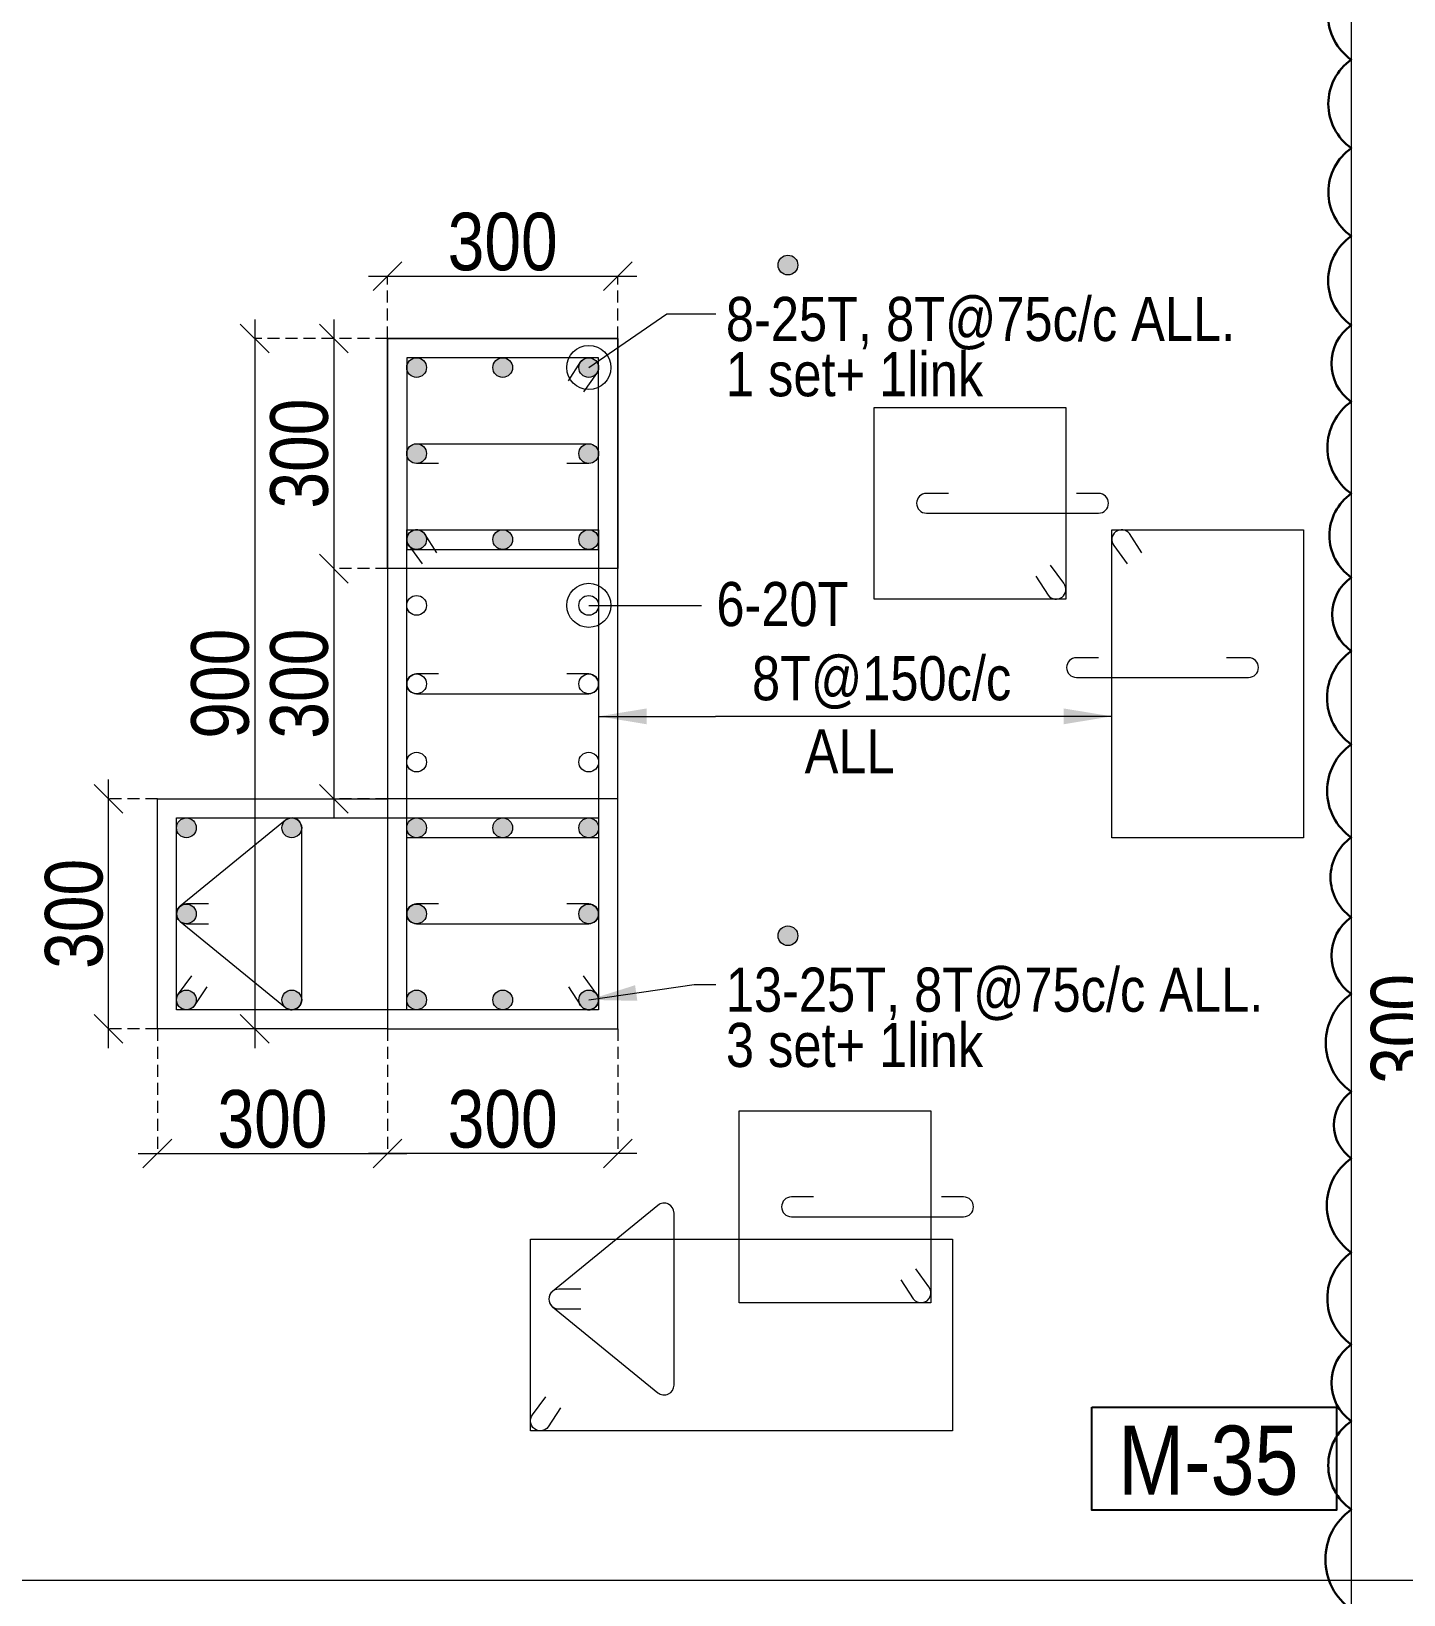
# Model space of a CAD drawing. Header units: millimetres. Extents: x 1112055 to 3390982, y -148532 to 766891.
# Drawn here: x 2115173 to 2122327, y 247074 to 255226 of the extents above; entities that cross this region are included whole.
import ezdxf
from ezdxf.enums import TextEntityAlignment as Align

# ---------------------------------------------------------------- set-up
doc = ezdxf.new("R2010")
doc.units = ezdxf.units.MM
doc.header["$PDMODE"] = 35
doc.header["$PDSIZE"] = -25
doc.linetypes.add('DASHED2', pattern=[0.375, 0.25, -0.125])
for name, color, linetype, lineweight in [('B COL', 1, 'Continuous', 30), ('B COL. SIZE DIM', 220, 'Continuous', 25), ('B COLSCH', 204, 'Continuous', 20), ('B STEEL', 34, 'Continuous', 15), ('B TITLE BLOCK', 250, 'Continuous', 0), ('B-ST TEXT', 7, 'Continuous', 9)]:
    doc.layers.add(name, color=color, linetype=linetype, lineweight=lineweight)
doc.layers.add('B TEXT', color=7, linetype='Continuous')
doc.styles.add('dim inside', font='romans.shx', dxfattribs={"width": 0.8, "height": 125})
doc.styles.add('SWINC', font='swissc.ttf')
doc.styles.add('TAHOMA', font='tahoma.ttf')
doc.dimstyles.new('dim inside', dxfattribs={"dimtxt": 125, "dimasz": 100, "dimexe": 0, "dimexo": 0, "dimgap": 10, "dimtad": 0, "dimdec": 0, "dimzin": 0, "dimdsep": 46, "dimtxsty": 'dim inside', "dimblk": 'SMALL', "dimcen": 0.09, "dimadec": 0, "dimazin": 0, "dimtfac": 1, "dimtdec": 0, "dimtofl": 0, "dimtmove": 0, "dimatfit": 3, "dimfxl": 1, "dimtolj": 1, "dimtzin": 0, "dimarcsym": 2})
doc.dimstyles.new('PARESH', dxfattribs={"dimscale": 0, "dimtxt": 300, "dimasz": 150, "dimexe": 150, "dimexo": 150, "dimgap": 25, "dimtad": 1, "dimdec": 0, "dimzin": 0, "dimdsep": 46, "dimtxsty": 'TAHOMA', "dimblk": 'ARCHTICK', "dimcen": 100, "dimdle": 150, "dimclrd": 251, "dimclre": 251, "dimclrt": 6, "dimadec": 0, "dimazin": 0, "dimtfac": 1, "dimtdec": 0, "dimtix": 1, "dimtofl": 0, "dimtmove": 0, "dimatfit": 2, "dimfxl": 0.18, "dimtolj": 1, "dimtzin": 0, "dimlwd": 9, "dimlwe": 9, "dimarcsym": 0})

# ---------------------------------------------------------------- blocks, each defined once
blk = doc.blocks.new('_Oblique')
at = {"color": 0, "linetype": 'ByBlock', "lineweight": -2}
blk.add_line((-0.5, -0.5), (0.5, 0.5), dxfattribs=at)
blk = doc.blocks.new('*D608')
at = {"layer": 'B COL. SIZE DIM', "color": 250, "lineweight": 9, "ltscale": 250, "transparency": 16777216}
blk.add_line((2116930.3, 253949), (2118330.3, 253949), dxfattribs=at)
at = {"layer": 'B COL. SIZE DIM', "color": 250, "linetype": 'DASHED2', "lineweight": 9, "ltscale": 250, "transparency": 16777216}
for p, q in [((2117030.3, 253624.1), (2117030.3, 253949)), ((2118230.3, 253624.1), (2118230.3, 253949))]:
    blk.add_line(p, q, dxfattribs=at)
at = {"layer": 'Defpoints', "color": 0, "ltscale": 250, "transparency": 16777216}
for p in [(2118230.3, 253949), (2117030.3, 253624.1), (2118230.3, 253624.1)]:
    blk.add_point(p, dxfattribs=at)
at = {"layer": 'B COL. SIZE DIM', "color": 250, "lineweight": 9, "ltscale": 250, "transparency": 16777216, "xscale": 150, "yscale": 150, "zscale": 150, "rotation": 180}
blk.add_blockref('_Oblique', (2117030.3, 253949), dxfattribs=at)
at = {"layer": 'B COL. SIZE DIM', "color": 250, "lineweight": 9, "ltscale": 250, "transparency": 16777216, "xscale": 150, "yscale": 150, "zscale": 150}
blk.add_blockref('_Oblique', (2118230.3, 253949), dxfattribs=at)
at = {"layer": 'B COL. SIZE DIM', "color": 6, "ltscale": 250, "transparency": 16777216, "insert": (2117630.3, 254127.8), "char_height": 300, "attachment_point": 5, "style": 'SWINC'}
blk.add_mtext('\\A1;300', dxfattribs=at)
blk = doc.blocks.new('*D609')
at = {"layer": 'B COL. SIZE DIM', "color": 250, "lineweight": 9, "ltscale": 250, "transparency": 16777216}
blk.add_line((2116749.8, 252524.1), (2116749.8, 251124.1), dxfattribs=at)
at = {"layer": 'B COL. SIZE DIM', "color": 250, "linetype": 'DASHED2', "lineweight": 9, "ltscale": 250, "transparency": 16777216}
for p, q in [((2117030.3, 252424.1), (2116749.8, 252424.1)), ((2117030.3, 251224.1), (2116749.8, 251224.1))]:
    blk.add_line(p, q, dxfattribs=at)
at = {"layer": 'Defpoints', "color": 0, "ltscale": 250, "transparency": 16777216}
for p in [(2117030.3, 252424.1), (2116749.8, 251224.1), (2117030.3, 251224.1)]:
    blk.add_point(p, dxfattribs=at)
at = {"layer": 'B COL. SIZE DIM', "color": 250, "lineweight": 9, "ltscale": 250, "transparency": 16777216, "xscale": 150, "yscale": 150, "zscale": 150}
for p, rotation in [((2116749.8, 252424.1), 90), ((2116749.8, 251224.1), 270)]:
    blk.add_blockref('_Oblique', p, dxfattribs=dict(at, rotation=rotation))
at = {"layer": 'B COL. SIZE DIM', "color": 6, "ltscale": 250, "transparency": 16777216, "insert": (2116571, 251824.1), "char_height": 300, "attachment_point": 5, "rotation": 90, "style": 'SWINC'}
blk.add_mtext('\\A1;300', dxfattribs=at)
blk = doc.blocks.new('*D610')
at = {"layer": 'B COL. SIZE DIM', "color": 250, "lineweight": 9, "ltscale": 250, "transparency": 16777216}
blk.add_line((2116749.8, 253724.1), (2116749.8, 252324.1), dxfattribs=at)
at = {"layer": 'B COL. SIZE DIM', "color": 250, "linetype": 'DASHED2', "lineweight": 9, "ltscale": 250, "transparency": 16777216}
for p, q in [((2117030.3, 253624.1), (2116749.8, 253624.1)), ((2117030.3, 252424.1), (2116749.8, 252424.1))]:
    blk.add_line(p, q, dxfattribs=at)
at = {"layer": 'Defpoints', "color": 0, "ltscale": 250, "transparency": 16777216}
for p in [(2117030.3, 253624.1), (2116749.8, 252424.1), (2117030.3, 252424.1)]:
    blk.add_point(p, dxfattribs=at)
at = {"layer": 'B COL. SIZE DIM', "color": 250, "lineweight": 9, "ltscale": 250, "transparency": 16777216, "xscale": 150, "yscale": 150, "zscale": 150}
for p, rotation in [((2116749.8, 253624.1), 90), ((2116749.8, 252424.1), 270)]:
    blk.add_blockref('_Oblique', p, dxfattribs=dict(at, rotation=rotation))
at = {"layer": 'B COL. SIZE DIM', "color": 6, "ltscale": 250, "transparency": 16777216, "insert": (2116571, 253024.1), "char_height": 300, "attachment_point": 5, "rotation": 90, "style": 'SWINC'}
blk.add_mtext('\\A1;300', dxfattribs=at)
blk = doc.blocks.new('*D611')
at = {"layer": 'B COL. SIZE DIM', "color": 250, "lineweight": 9, "ltscale": 250, "transparency": 16777216}
blk.add_line((2115575.4, 249924.1), (2115575.4, 251324.1), dxfattribs=at)
at = {"layer": 'B COL. SIZE DIM', "color": 250, "linetype": 'DASHED2', "lineweight": 9, "ltscale": 250, "transparency": 16777216}
for p, q in [((2115830.3, 251224.1), (2115575.4, 251224.1)), ((2115830.3, 250024.1), (2115575.4, 250024.1))]:
    blk.add_line(p, q, dxfattribs=at)
at = {"layer": 'Defpoints', "color": 0, "ltscale": 250, "transparency": 16777216}
for p in [(2115575.4, 251224.1), (2115830.3, 251224.1), (2115830.3, 250024.1)]:
    blk.add_point(p, dxfattribs=at)
at = {"layer": 'B COL. SIZE DIM', "color": 250, "lineweight": 9, "ltscale": 250, "transparency": 16777216, "xscale": 150, "yscale": 150, "zscale": 150}
for p, rotation in [((2115575.4, 251224.1), 90), ((2115575.4, 250024.1), 270)]:
    blk.add_blockref('_Oblique', p, dxfattribs=dict(at, rotation=rotation))
at = {"layer": 'B COL. SIZE DIM', "color": 6, "ltscale": 250, "transparency": 16777216, "insert": (2115396.6, 250624.1), "char_height": 300, "attachment_point": 5, "rotation": 90, "style": 'SWINC'}
blk.add_mtext('\\A1;300', dxfattribs=at)
blk = doc.blocks.new('*D612')
at = {"layer": 'B COL. SIZE DIM', "color": 250, "lineweight": 9, "ltscale": 250, "transparency": 16777216}
blk.add_line((2116337.6, 253724.1), (2116337.6, 249924.1), dxfattribs=at)
at = {"layer": 'B COL. SIZE DIM', "color": 250, "linetype": 'DASHED2', "lineweight": 9, "ltscale": 250, "transparency": 16777216}
for p, q in [((2117030.3, 253624.1), (2116337.6, 253624.1)), ((2117030.3, 250024.1), (2116337.6, 250024.1))]:
    blk.add_line(p, q, dxfattribs=at)
at = {"layer": 'Defpoints', "color": 0, "ltscale": 250, "transparency": 16777216}
for p in [(2117030.3, 253624.1), (2116337.6, 250024.1), (2117030.3, 250024.1)]:
    blk.add_point(p, dxfattribs=at)
at = {"layer": 'B COL. SIZE DIM', "color": 250, "lineweight": 9, "ltscale": 250, "transparency": 16777216, "xscale": 150, "yscale": 150, "zscale": 150}
for p, rotation in [((2116337.6, 253624.1), 90), ((2116337.6, 250024.1), 270)]:
    blk.add_blockref('_Oblique', p, dxfattribs=dict(at, rotation=rotation))
at = {"layer": 'B COL. SIZE DIM', "color": 6, "ltscale": 250, "transparency": 16777216, "insert": (2116158.7, 251824.1), "char_height": 300, "attachment_point": 5, "rotation": 90, "style": 'SWINC'}
blk.add_mtext('\\A1;900', dxfattribs=at)
blk = doc.blocks.new('*D613')
at = {"layer": 'B COL. SIZE DIM', "color": 250, "linetype": 'DASHED2', "lineweight": 9, "ltscale": 250, "transparency": 16777216}
for p, q in [((2117030.3, 250024.1), (2117030.3, 249374.6)), ((2118230.3, 250024.1), (2118230.3, 249374.6))]:
    blk.add_line(p, q, dxfattribs=at)
at = {"layer": 'B COL. SIZE DIM', "color": 250, "lineweight": 9, "ltscale": 250, "transparency": 16777216}
blk.add_line((2118330.3, 249374.6), (2116930.3, 249374.6), dxfattribs=at)
at = {"layer": 'Defpoints', "color": 0, "ltscale": 250, "transparency": 16777216}
for p in [(2117030.3, 250024.1), (2118230.3, 250024.1), (2117030.3, 249374.6)]:
    blk.add_point(p, dxfattribs=at)
at = {"layer": 'B COL. SIZE DIM', "color": 250, "lineweight": 9, "ltscale": 250, "transparency": 16777216, "xscale": 150, "yscale": 150, "zscale": 150, "rotation": 180}
blk.add_blockref('_Oblique', (2117030.3, 249374.6), dxfattribs=at)
at = {"layer": 'B COL. SIZE DIM', "color": 250, "lineweight": 9, "ltscale": 250, "transparency": 16777216, "xscale": 150, "yscale": 150, "zscale": 150}
blk.add_blockref('_Oblique', (2118230.3, 249374.6), dxfattribs=at)
at = {"layer": 'B COL. SIZE DIM', "color": 6, "ltscale": 250, "transparency": 16777216, "insert": (2117630.3, 249553.4), "char_height": 300, "attachment_point": 5, "style": 'SWINC'}
blk.add_mtext('\\A1;300', dxfattribs=at)
blk = doc.blocks.new('_ArchTick')
at = {"color": 0, "linetype": 'ByBlock', "const_width": 0.15}
blk.add_lwpolyline([(-0.5, -0.5), (0.5, 0.5)], dxfattribs=at)
blk = doc.blocks.new('*D1715')
at = {"layer": 'B COL. SIZE DIM', "color": 250, "linetype": 'DASHED2', "lineweight": 9, "ltscale": 250, "transparency": 16777216}
for p, q in [((2115830.3, 250024.1), (2115830.3, 249374.6)), ((2117030.3, 250024.1), (2117030.3, 249374.6))]:
    blk.add_line(p, q, dxfattribs=at)
at = {"layer": 'B COL. SIZE DIM', "color": 250, "lineweight": 9, "ltscale": 250, "transparency": 16777216}
blk.add_line((2115730.3, 249374.6), (2117130.3, 249374.6), dxfattribs=at)
at = {"layer": 'Defpoints', "color": 0, "ltscale": 250, "transparency": 16777216}
for p in [(2115830.3, 250024.1), (2117030.3, 250024.1), (2117030.3, 249374.6)]:
    blk.add_point(p, dxfattribs=at)
at = {"layer": 'B COL. SIZE DIM', "color": 250, "lineweight": 9, "ltscale": 250, "transparency": 16777216, "xscale": 150, "yscale": 150, "zscale": 150, "rotation": 180}
blk.add_blockref('_Oblique', (2115830.3, 249374.6), dxfattribs=at)
at = {"layer": 'B COL. SIZE DIM', "color": 250, "lineweight": 9, "ltscale": 250, "transparency": 16777216, "xscale": 150, "yscale": 150, "zscale": 150}
blk.add_blockref('_Oblique', (2117030.3, 249374.6), dxfattribs=at)
at = {"layer": 'B COL. SIZE DIM', "color": 6, "ltscale": 250, "transparency": 16777216, "insert": (2116430.3, 249553.4), "char_height": 300, "attachment_point": 5, "style": 'SWINC'}
blk.add_mtext('\\A1;300', dxfattribs=at)
blk = doc.blocks.new('*D1724')
at = {"layer": 'B COL. SIZE DIM', "color": 250, "lineweight": 9, "ltscale": 250, "transparency": 16777216}
blk.add_line((2122486.3, 249324.1), (2122486.3, 250724.1), dxfattribs=at)
at = {"layer": 'B COL. SIZE DIM', "color": 250, "linetype": 'DASHED2', "lineweight": 9, "ltscale": 250, "transparency": 16777216}
for p, q in [((2122672.2, 250624.1), (2122486.3, 250624.1)), ((2122672.2, 249424.1), (2122486.3, 249424.1))]:
    blk.add_line(p, q, dxfattribs=at)
at = {"layer": 'Defpoints', "color": 0, "ltscale": 250, "transparency": 16777216}
for p in [(2122486.3, 250624.1), (2122672.2, 250624.1), (2122672.2, 249424.1)]:
    blk.add_point(p, dxfattribs=at)
at = {"layer": 'B COL. SIZE DIM', "color": 250, "lineweight": 9, "ltscale": 250, "transparency": 16777216, "xscale": 150, "yscale": 150, "zscale": 150}
for p, rotation in [((2122486.3, 250624.1), 90), ((2122486.3, 249424.1), 270)]:
    blk.add_blockref('_Oblique', p, dxfattribs=dict(at, rotation=rotation))
at = {"layer": 'B COL. SIZE DIM', "color": 6, "ltscale": 250, "transparency": 16777216, "insert": (2122307.5, 250024.1), "char_height": 300, "attachment_point": 5, "rotation": 90, "style": 'SWINC'}
blk.add_mtext('\\A1;300', dxfattribs=at)

msp = doc.modelspace()

# ---------------------------------------------------------------- hatches: boundary and pattern name
at = {"layer": 'B STEEL', "lineweight": 13}
h = msp.add_hatch(color=256, dxfattribs=at)
h.dxf.hatch_style = 1
edge = h.paths.add_edge_path()
edge.add_arc((2119117.2, 254007.1), 51.4, 0, 360)
h = msp.add_hatch(color=256, dxfattribs=at)
h.dxf.hatch_style = 1
edge = h.paths.add_edge_path()
edge.add_arc((2117181.8, 253472.7), 51.4, 0, 360)
at = {"layer": 'B STEEL'}
h = msp.add_hatch(color=256, dxfattribs=at)
h.dxf.hatch_style = 1
edge = h.paths.add_edge_path()
edge.add_arc((2117630.3, 253472.7), 51.4, 0, 360)
at = {"layer": 'B STEEL', "lineweight": 13}
h = msp.add_hatch(color=256, dxfattribs=at)
h.dxf.hatch_style = 1
edge = h.paths.add_edge_path()
edge.add_arc((2118078.9, 253472.7), 51.4, 0, 360)
h = msp.add_hatch(color=256, dxfattribs=at)
h.dxf.hatch_style = 1
edge = h.paths.add_edge_path()
edge.add_arc((2118078.9, 253472.7), 51.4, 0, 360)
h = msp.add_hatch(color=256, dxfattribs=at)
h.dxf.hatch_style = 1
edge = h.paths.add_edge_path()
edge.add_arc((2118078.9, 253472.7), 51.4, 0, 360)
h = msp.add_hatch(color=256, dxfattribs=at)
h.dxf.hatch_style = 1
edge = h.paths.add_edge_path()
edge.add_arc((2118078.9, 253472.7), 51.4, 0, 360)
h = msp.add_hatch(color=256, dxfattribs=at)
h.dxf.hatch_style = 1
edge = h.paths.add_edge_path()
edge.add_arc((2118078.9, 253472.7), 51.4, 0, 360)
h = msp.add_hatch(color=256, dxfattribs=at)
h.dxf.hatch_style = 1
edge = h.paths.add_edge_path()
edge.add_arc((2117181.8, 253024.1), 51.4, 0, 360, ccw=False)
at = {"layer": 'B STEEL'}
h = msp.add_hatch(color=256, dxfattribs=at)
h.dxf.hatch_style = 1
edge = h.paths.add_edge_path()
edge.add_arc((2118078.9, 253024.1), 51.4, 0, 360)
at = {"layer": 'B STEEL', "lineweight": 13}
h = msp.add_hatch(color=256, dxfattribs=at)
h.dxf.hatch_style = 1
edge = h.paths.add_edge_path()
edge.add_arc((2117181.8, 252575.6), 51.4, 0, 360)
h = msp.add_hatch(color=256, dxfattribs=at)
h.dxf.hatch_style = 1
edge = h.paths.add_edge_path()
edge.add_arc((2117630.3, 252575.6), 51.4, 0, 360, ccw=False)
h = msp.add_hatch(color=256, dxfattribs=at)
h.dxf.hatch_style = 1
edge = h.paths.add_edge_path()
edge.add_arc((2118078.9, 252575.6), 51.4, 0, 360)
h = msp.add_hatch(color=256, dxfattribs=at)
h.dxf.hatch_style = 1
edge = h.paths.add_edge_path()
edge.add_arc((2115981.8, 251072.7), 51.4, 0, 360)
h = msp.add_hatch(color=256, dxfattribs=at)
h.dxf.hatch_style = 1
edge = h.paths.add_edge_path()
edge.add_arc((2116531.2, 251072.7), 51.4, 0, 360)
h = msp.add_hatch(color=256, dxfattribs=at)
h.dxf.hatch_style = 1
edge = h.paths.add_edge_path()
edge.add_arc((2117181.8, 251072.7), 51.4, 0, 360)
h = msp.add_hatch(color=256, dxfattribs=at)
h.dxf.hatch_style = 1
edge = h.paths.add_edge_path()
edge.add_arc((2117630.3, 251072.7), 51.4, 0, 360)
h = msp.add_hatch(color=256, dxfattribs=at)
h.dxf.hatch_style = 1
edge = h.paths.add_edge_path()
edge.add_arc((2118078.9, 251072.7), 51.4, 0, 360)
h = msp.add_hatch(color=256, dxfattribs=at)
h.dxf.hatch_style = 1
edge = h.paths.add_edge_path()
edge.add_arc((2115981.8, 250624.1), 51.4, 0, 360)
h = msp.add_hatch(color=256, dxfattribs=at)
h.dxf.hatch_style = 1
edge = h.paths.add_edge_path()
edge.add_arc((2117181.8, 250624.1), 51.4, 0, 360)
at = {"layer": 'B STEEL'}
h = msp.add_hatch(color=256, dxfattribs=at)
h.dxf.hatch_style = 1
edge = h.paths.add_edge_path()
edge.add_arc((2118078.9, 250624.1), 51.4, 0, 360)
at = {"layer": 'B STEEL', "lineweight": 13}
h = msp.add_hatch(color=256, dxfattribs=at)
h.dxf.hatch_style = 1
edge = h.paths.add_edge_path()
edge.add_arc((2119117.2, 250509.9), 51.4, 0, 360)
h = msp.add_hatch(color=256, dxfattribs=at)
h.dxf.hatch_style = 1
edge = h.paths.add_edge_path()
edge.add_arc((2115981.8, 250175.6), 51.4, 0, 360)
h = msp.add_hatch(color=256, dxfattribs=at)
h.dxf.hatch_style = 1
edge = h.paths.add_edge_path()
edge.add_arc((2116531.2, 250175.6), 51.4, 0, 360)
h = msp.add_hatch(color=256, dxfattribs=at)
h.dxf.hatch_style = 1
edge = h.paths.add_edge_path()
edge.add_arc((2117181.8, 250175.6), 51.4, 0, 360)
at = {"layer": 'B STEEL'}
h = msp.add_hatch(color=256, dxfattribs=at)
h.dxf.hatch_style = 1
edge = h.paths.add_edge_path()
edge.add_arc((2117630.3, 250175.6), 51.4, 0, 360)
at = {"layer": 'B STEEL', "lineweight": 13}
h = msp.add_hatch(color=256, dxfattribs=at)
h.dxf.hatch_style = 1
edge = h.paths.add_edge_path()
edge.add_arc((2118078.9, 250175.6), 51.4, 0, 360)
h = msp.add_hatch(color=256, dxfattribs=at)
h.dxf.hatch_style = 1
edge = h.paths.add_edge_path()
edge.add_arc((2118078.9, 250175.6), 51.4, 0, 360)
h = msp.add_hatch(color=256, dxfattribs=at)
h.dxf.hatch_style = 1
edge = h.paths.add_edge_path()
edge.add_arc((2118078.9, 250175.6), 51.4, 0, 360)
h = msp.add_hatch(color=256, dxfattribs=at)
h.dxf.hatch_style = 1
edge = h.paths.add_edge_path()
edge.add_arc((2118078.9, 250175.6), 51.4, 0, 360)
h = msp.add_hatch(color=256, dxfattribs=at)
h.dxf.hatch_style = 1
edge = h.paths.add_edge_path()
edge.add_arc((2118078.9, 250175.6), 51.4, 0, 360)

# ---------------------------------------------------------------- linework, layer by layer
at = {"color": 2, "lineweight": 30}
msp.add_lwpolyline([(2122053.6, 246997.8, -0.520567), (2122053.6, 247517.7, -0.520567), (2122053.6, 247979.3, -0.520567), (2122053.6, 248378.8, -0.520567), (2122053.6, 248858.7, -0.520567), (2122053.6, 249349.2, -0.520567), (2122053.6, 249696.6, -0.520567), (2122053.6, 250206.9, -0.520567), (2122053.6, 250606.7, -0.520567), (2122053.6, 251022.6, -0.520567), (2122053.6, 251507.9, -0.520567), (2122053.6, 251994.5, -0.520567), (2122053.6, 252378.2, -0.520567), (2122053.6, 252815.5, -0.520567), (2122053.6, 253294.6, -0.520567), (2122053.6, 253693.9, -0.520567), (2122053.6, 254158.4, -0.520567), (2122053.6, 254617.1, -0.520567), (2122053.6, 255078.1, -0.520567), (2122053.6, 255543.9, -0.520567)], format="xyb", dxfattribs=at)
msp.add_arc((2094904.1, 432360.2), 194175.1, 224.19202, 278.08245, dxfattribs=at)
at = {"layer": 'B COL', "lineweight": 13}
for points in [[(2117030.3, 250024.1), (2118230.3, 250024.1), (2118230.3, 253624.1), (2117030.3, 253624.1)], [(2117030.3, 253624.1), (2118230.3, 253624.1), (2118230.3, 252424.1), (2117030.3, 252424.1)], [(2117030.3, 253624.1), (2118230.3, 253624.1), (2118230.3, 252424.1), (2117030.3, 252424.1)], [(2115830.3, 251224.1), (2117030.3, 251224.1), (2117030.3, 250024.1), (2115830.3, 250024.1)], [(2117030.3, 250024.1), (2118230.3, 250024.1), (2118230.3, 251224.1), (2117030.3, 251224.1)]]:
    msp.add_lwpolyline(points, close=True, dxfattribs=at)
at = {"layer": 'B COLSCH', "color": 250, "lineweight": 0}
for p, q in [((2122053.6, 296589.8), (2122053.6, 239898.1)), ((2088785.4, 247150.7), (2230883.4, 247150.7))]:
    msp.add_line(p, q, dxfattribs=at)
at = {"layer": 'B STEEL', "lineweight": 13}
for points in [[(2117130.3, 252524.1), (2118130.3, 252524.1), (2118130.3, 253524.1), (2117130.3, 253524.1)], [(2119566, 253265), (2120566, 253265), (2120566, 252265), (2119566, 252265)], [(2115930.3, 251124.1), (2118130.3, 251124.1), (2118130.3, 250124.1), (2115930.3, 250124.1)], [(2117130.3, 251124.1), (2118130.3, 251124.1), (2118130.3, 250124.1), (2117130.3, 250124.1)], [(2118862.4, 249596.5), (2119862.4, 249596.5), (2119862.4, 248596.5), (2118862.4, 248596.5)], [(2117775.2, 248928.6), (2119975.2, 248928.6), (2119975.2, 247928.6), (2117775.2, 247928.6)]]:
    msp.add_lwpolyline(points, close=True, dxfattribs=at)
for points in [[(2117973.3, 253404), (2118038.1, 253503.9, -1), (2118119.8, 253441.5), (2118050.8, 253346.6)], [(2117296.3, 252972.7), (2117181.8, 252972.7, -1), (2117181.8, 253075.6), (2118078.9, 253075.6, -1), (2118078.9, 252972.7), (2117964.4, 252972.7)], [(2119953.8, 252816.4), (2119839.2, 252816.4, 1), (2119839.2, 252713.6), (2120736.4, 252713.6, 1), (2120736.4, 252816.4), (2120621.8, 252816.4)], [(2120409, 252385.2), (2120473.7, 252285.2, 1), (2120555.4, 252347.7), (2120486.4, 252442.5)], [(2116096.3, 250675.6), (2115981.8, 250675.6, 1), (2115981.8, 250572.7), (2116096.3, 250572.7)], [(2117296.3, 250675.6), (2117181.8, 250675.6, 1), (2117181.8, 250572.7), (2118078.9, 250572.7, 1), (2118078.9, 250675.6), (2117964.4, 250675.6)], [(2116087.4, 250244.3), (2116022.6, 250144.3, -1), (2115940.9, 250206.8), (2116009.9, 250301.7)], [(2117973.3, 250244.3), (2118038.1, 250144.3, 1), (2118119.8, 250206.8), (2118050.8, 250301.7)], [(2119250.2, 249147.9), (2119135.7, 249147.9, 1), (2119135.7, 249045.1), (2120032.8, 249045.1, 1), (2120032.8, 249147.9), (2119918.3, 249147.9)], [(2119705.4, 248716.7), (2119770.2, 248616.7, 1), (2119851.9, 248679.1), (2119782.9, 248774)], [(2118037, 248667.1), (2117922.5, 248667.1, 1), (2117922.5, 248564.2), (2118037, 248564.2)], [(2117932.3, 248048.8), (2117867.5, 247948.8, -1), (2117785.8, 248011.3), (2117854.8, 248106.2)]]:
    msp.add_lwpolyline(points, format="xyb", dxfattribs=at)
at = {"layer": 'B STEEL', "color": 3, "lineweight": 13}
for points in [[(2118130.3, 251021.3), (2117130.3, 251021.3), (2117130.3, 252627), (2118130.3, 252627)], [(2121805.1, 251021.3), (2120805.1, 251021.3), (2120805.1, 252627), (2121805.1, 252627)]]:
    msp.add_lwpolyline(points, close=True, dxfattribs=at)
for points in [[(2117287.4, 252506.8), (2117222.6, 252606.8, 1), (2117140.9, 252544.3), (2117209.9, 252449.5)], [(2120962.1, 252506.8), (2120897.3, 252606.8, 1), (2120815.6, 252544.3), (2120884.7, 252449.5)], [(2120735.7, 251959.9), (2120621.2, 251959.9, 1), (2120621.2, 251857.1), (2121518.4, 251857.1, 1), (2121518.4, 251959.9), (2121403.8, 251959.9)], [(2117296.3, 251874.9), (2117181.8, 251874.9, 1), (2117181.8, 251772.1), (2118078.9, 251772.1, 1), (2118078.9, 251874.9), (2117964.4, 251874.9)]]:
    msp.add_lwpolyline(points, format="xyb", dxfattribs=at)
at = {"layer": 'B STEEL', "lineweight": 13}
for points in [[(2116498.7, 251112.6), (2115949.2, 250664, 0.474519), (2115949.2, 250584.3), (2116498.7, 250135.7, 0.632354), (2116582.6, 250175.6), (2116582.6, 251072.7, 0.632354)], [(2118439.4, 249104.1), (2117889.9, 248655.5, 0.474519), (2117889.9, 248575.8), (2118439.4, 248127.2, 0.632354), (2118523.3, 248167.1), (2118523.3, 249064.2, 0.632354)]]:
    msp.add_lwpolyline(points, format="xyb", close=True, dxfattribs=at)
for centre in [(2119117.2, 254007.1), (2117181.8, 253472.7), (2117630.3, 253472.7), (2118078.9, 253472.7), (2117181.8, 253024.1), (2118078.9, 253024.1), (2117181.8, 252575.6), (2117630.3, 252575.6), (2118078.9, 252575.6), (2117181.8, 252232.7), (2118078.9, 252232.7), (2117181.8, 251823.5), (2118078.9, 251823.5), (2117181.8, 251415.5), (2118078.9, 251415.5), (2115981.8, 251072.7), (2116531.2, 251072.7), (2117181.8, 251072.7), (2117630.3, 251072.7), (2118078.9, 251072.7), (2115981.8, 250624.1), (2117181.8, 250624.1), (2118078.9, 250624.1), (2119117.2, 250509.9), (2115981.8, 250175.6), (2116531.2, 250175.6), (2117181.8, 250175.6), (2117630.3, 250175.6), (2118078.9, 250175.6)]:
    msp.add_circle(centre, 51.4, dxfattribs=at)
at = {"layer": 'B TEXT', "color": 1}
msp.add_lwpolyline([(2120701.7, 248052.4), (2121976.3, 248052.4), (2121976.3, 247514.4), (2120701.7, 247514.4)], close=True, dxfattribs=at)

# ---------------------------------------------------------------- texts
at = {"layer": 'B TEXT', "lineweight": 15, "style": 'SWINC'}
for s, p in [('8-25T, 8T@75c/c ALL.', (2118793.9, 253542.1)), ('1 set+ 1link', (2118793.9, 253254)), ('6-20T', (2118744.4, 252055.5)), ('8T@150c/c', (2118929.8, 251668.9)), ('ALL', (2119204.4, 251288.2)), ('13-25T, 8T@75c/c ALL.', (2118793.9, 250044.9)), ('3 set+ 1link', (2118793.9, 249756.8))]:
    msp.add_text(s, height=230, dxfattribs=at).set_placement(p, align=Align.BOTTOM_LEFT)
at = {"layer": 'B TEXT', "color": 1, "style": 'SWINC'}
msp.add_text('M-35', height=360, dxfattribs=at).set_placement((2120839, 247487.8), align=Align.BOTTOM_LEFT)
at = {"layer": 'B TITLE BLOCK', "color": 251, "insert": (2313291.7, 247894.7), "char_height": 184.392, "attachment_point": 2, "style": 'SWINC'}
msp.add_mtext_dynamic_manual_height_columns('\\pxsm1,qj;{\\fBankGothic Lt BT|b0|i0|c0|p34;BHOOMI\\P\\ps*,q*;\\fGost|b0|i0|c0|p2;\\H0.8x;- CONSULTANTS -\\C1; }', width=482147.504, gutter_width=0, heights=[67819.6], dxfattribs=at)

# ---------------------------------------------------------------- dimensions: what is measured, and where the dimension line sits
at = {"layer": 'B COL. SIZE DIM', "color": 250, "ltscale": 250}
for base, p1, p2, picture, middle in [((2118230.3, 253949), (2117030.3, 253624.1), (2118230.3, 253624.1), '*D608', (2117630.3, 254127.8)), ((2117030.3, 249374.6), (2118230.3, 250024.1), (2117030.3, 250024.1), '*D613', (2117630.3, 249553.4))]:
    dim = msp.add_linear_dim(base=base, p1=p1, p2=p2, dimstyle='dim inside', override={"dimtxt": 300, "dimasz": 150, "dimgap": 25, "dimtad": 3, "dimlfac": 0.25, "dimtxsty": 'SWINC', "dimblk1": 'Oblique', "dimblk2": 'Oblique', "dimsah": 1, "dimdle": 100, "dimclrd": 250, "dimclre": 250, "dimclrt": 6, "dimfxl": 1000, "dimlwd": 9, "dimlwe": 9}, dxfattribs=at)
    dim.commit()
    dim.dimension.update_dxf_attribs({"geometry": picture, "text_midpoint": middle})
for base, p1, p2, angle, picture, middle in [((2116337.6, 250024.1), (2117030.3, 253624.1), (2117030.3, 250024.1), 90, '*D612', (2116158.7, 251824.1)), ((2116749.8, 252424.1), (2117030.3, 253624.1), (2117030.3, 252424.1), 90, '*D610', (2116571, 253024.1)), ((2116749.8, 251224.1), (2117030.3, 252424.1), (2117030.3, 251224.1), 90, '*D609', (2116571, 251824.1)), ((2115575.4, 251224.1), (2115830.3, 250024.1), (2115830.3, 251224.1), 270, '*D611', (2115396.6, 250624.1)), ((2122486.3, 250624.1), (2122672.2, 249424.1), (2122672.2, 250624.1), 90, '*D1724', (2122307.5, 250024.1)), ((2117030.3, 249374.6), (2115830.3, 250024.1), (2117030.3, 250024.1), 180, '*D1715', (2116430.3, 249553.4))]:
    dim = msp.add_linear_dim(base=base, p1=p1, p2=p2, angle=angle, dimstyle='dim inside', override={"dimtxt": 300, "dimasz": 150, "dimgap": 25, "dimtad": 3, "dimlfac": 0.25, "dimtxsty": 'SWINC', "dimblk1": 'Oblique', "dimblk2": 'Oblique', "dimsah": 1, "dimdle": 100, "dimclrd": 250, "dimclre": 250, "dimclrt": 6, "dimfxl": 1000, "dimlwd": 9, "dimlwe": 9}, dxfattribs=at)
    dim.commit()
    dim.dimension.update_dxf_attribs({"geometry": picture, "text_midpoint": middle})

# ---------------------------------------------------------------- leaders
at = {"layer": 'B-ST TEXT', "lineweight": 15}
for points, override in [([(2118078.9, 253472.7), (2118486.1, 253752.3), (2118740.5, 253752.3)], {"dimscale": 1, "dimasz": 230, "dimtad": 0, "dimclrd": 0, "dimldrblk": 'Origin', "dimtfill": 2}), ([(2118078.9, 252232.7), (2118667.3, 252232.7)], {"dimscale": 1, "dimasz": 230, "dimtad": 0, "dimclrd": 0, "dimldrblk": 'Origin', "dimtfill": 2}), ([(2118130.3, 251654), (2118739.5, 251654)], {"dimscale": 1, "dimasz": 250, "dimtad": 0, "dimclrd": 0, "dimtfill": 2}), ([(2120805.1, 251654), (2118739.5, 251654)], {"dimscale": 1, "dimasz": 250, "dimtad": 0, "dimclrd": 0, "dimtfill": 2}), ([(2118078.9, 250175.6), (2118627.8, 250255.2), (2118740.5, 250255.2)], {"dimscale": 1, "dimasz": 250, "dimtad": 0, "dimclrd": 0, "dimtfill": 2})]:
    msp.add_leader(points, dimstyle='PARESH', override=override, dxfattribs=at)

doc.saveas('drawing.dxf')
